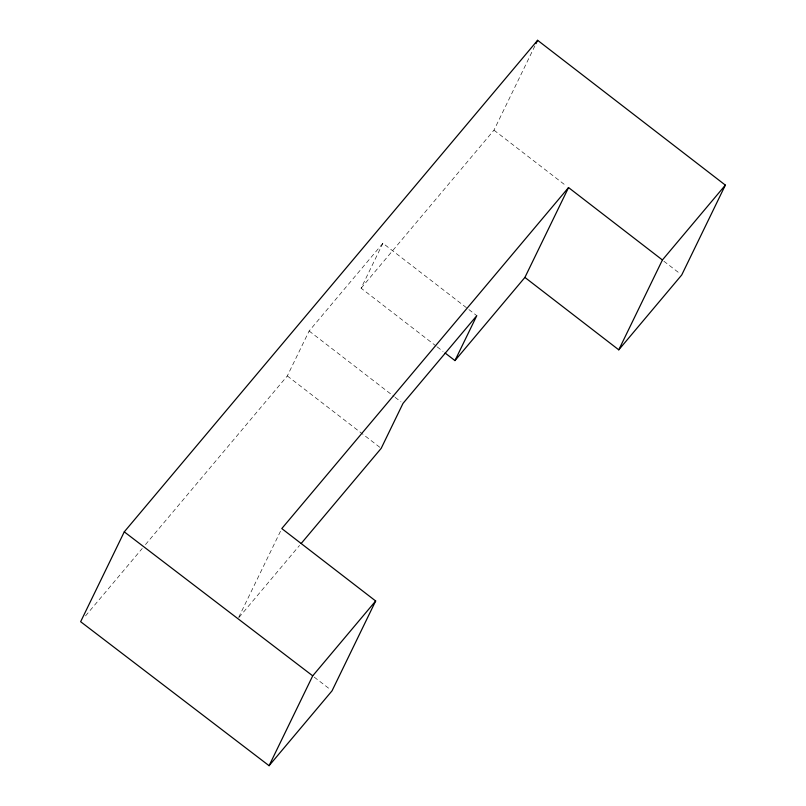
<?xml version="1.0" encoding="UTF-8"?>
<svg xmlns="http://www.w3.org/2000/svg" width="806" height="806" viewBox="0 0 806 806"><rect width="100%" height="100%" fill="white"/><g stroke="black" fill="none" stroke-linecap="round" stroke-linejoin="round"><path stroke-width="0.6" stroke-dasharray="4.03 3.02" d="M145.473 544.604L287.309 375.939L309.131 331.004L382.91 243.261L467.893 308.809M436.197 346.117L361.098 288.185L382.91 243.261M238.707 617.315L281.244 529.693M361.098 288.185L493.977 130.159L535.436 44.793M85.507 615.925L142.239 548.463M238.969 617.477L299.57 545.4M493.977 130.159L566.497 186.095M663.842 261.184L679.74 273.446M468.88 309.575L476.789 315.67M437.184 346.882L443.109 351.456M309.131 331.004L394.104 396.552M395.091 397.318L401.025 401.892M287.309 375.939L381.188 448.348M314.239 677.121L330.057 689.321"/><path stroke-width="1.21" d="M618.776 349.834L681.725 274.977L725.36 185.118L537.612 40.3L124.275 531.849L80.64 621.708L269.083 765.7L332.032 690.843L375.667 600.984L281.788 528.575L568.542 187.566L662.411 259.975L618.776 349.834L524.908 277.425L568.542 187.566M535.98 43.665L537.612 40.3M445.083 352.978L454.967 360.594L476.789 315.67L403 403.413L381.188 448.348L301.182 543.486M269.083 765.7L312.718 675.841L375.667 600.984M454.967 360.594L524.908 277.425M662.411 259.975L725.36 185.118M124.275 531.849L312.718 675.841"/></g></svg>
